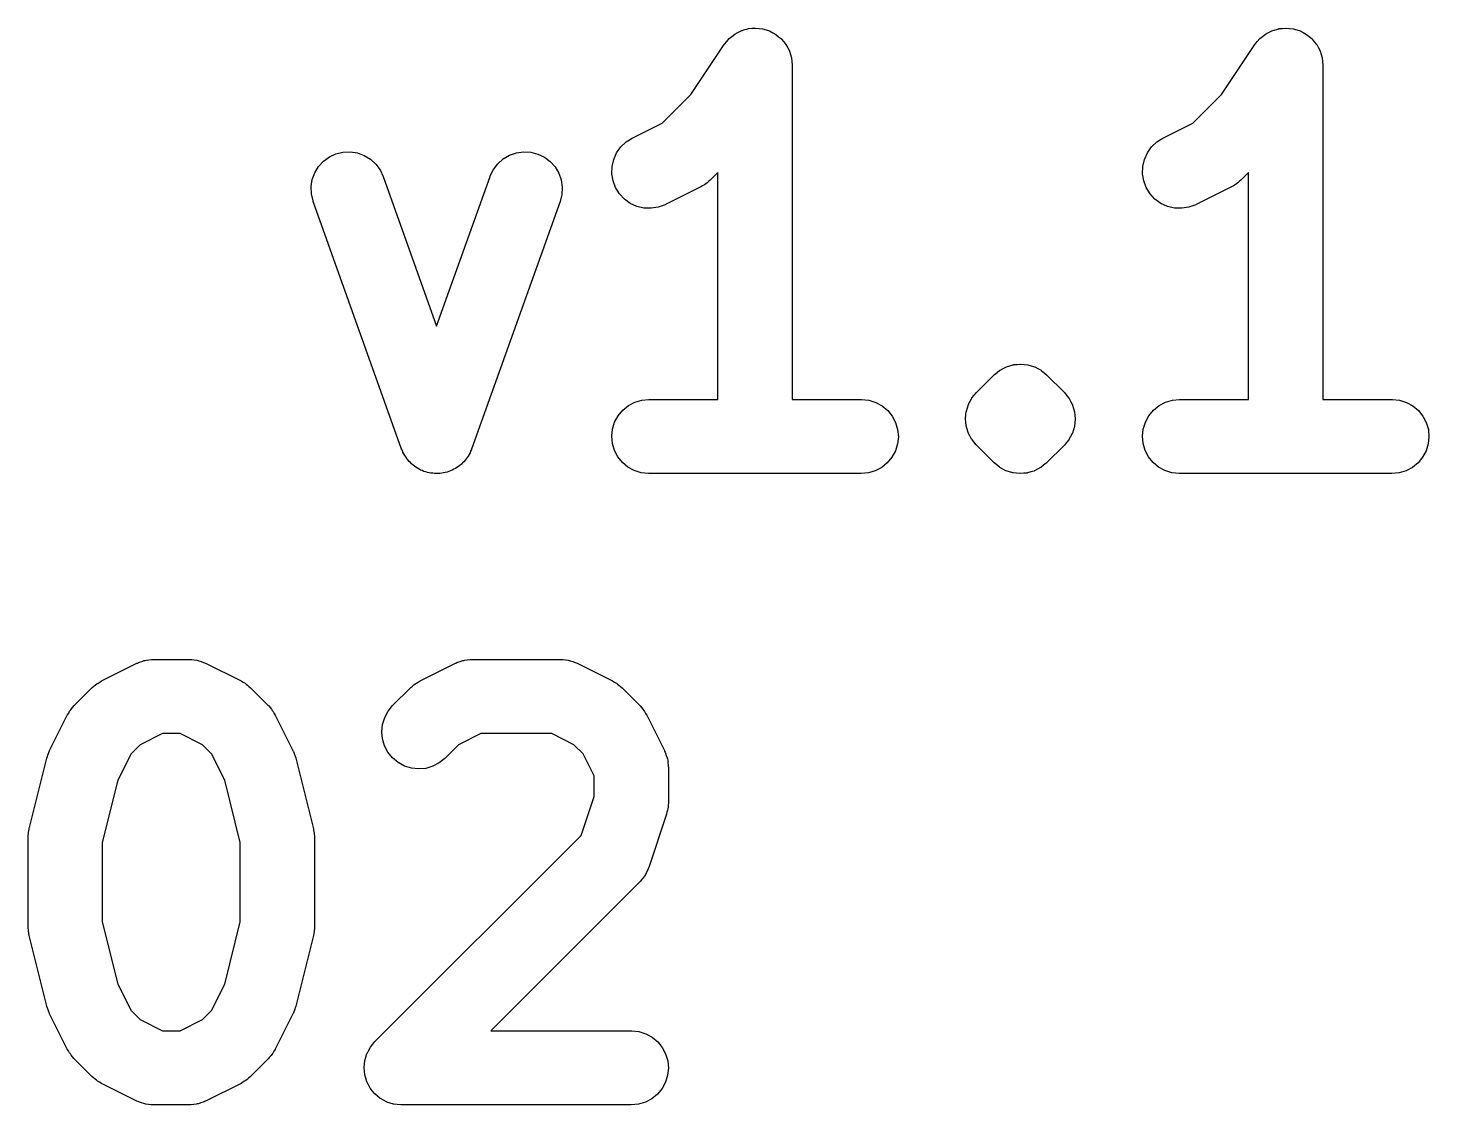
# Model space of a CAD drawing. Extents: x 0.18 to 6.66, y 0.19 to 4.01.
# Drawn here: x 6.3967 to 6.6194, y 0.1922 to 0.3634 of the extents above; entities that cross this region are included whole.
import ezdxf

# ---------------------------------------------------------------- set-up
doc = ezdxf.new("R2010")
doc.units = 0
doc.header["$MEASUREMENT"] = 0
doc.layers.add('BLACK', color=7, linetype='CONTINUOUS')

msp = doc.modelspace()

# ---------------------------------------------------------------- linework, layer by layer
at = {"layer": 'BLACK', "linetype": 'CONTINUOUS'}
for p, q in [((6.51009, 0.363016), (6.51065, 0.363179)), ((6.51065, 0.363179), (6.51118, 0.363337)), ((6.51118, 0.363337), (6.51119, 0.363338)), ((6.51119, 0.363339), (6.51178, 0.363392)), ((6.51119, 0.363338), (6.51119, 0.363339)), ((6.51178, 0.363392), (6.51233, 0.363442)), ((6.51233, 0.363441), (6.51234, 0.363442)), ((6.51233, 0.363442), (6.51233, 0.363441)), ((6.51234, 0.363442), (6.51293, 0.363379)), ((6.51293, 0.363379), (6.51348, 0.363321)), ((6.51348, 0.363321), (6.51348, 0.36332)), ((6.51348, 0.36332), (6.51349, 0.36332)), ((6.51349, 0.36332), (6.51405, 0.363145)), ((6.51405, 0.363145), (6.51458, 0.362981)), ((6.59445, 0.363016), (6.595, 0.363176)), ((6.595, 0.363176), (6.59555, 0.363337)), ((6.59555, 0.363338), (6.59556, 0.363339)), ((6.59555, 0.363337), (6.59555, 0.363338)), ((6.59556, 0.363339), (6.59612, 0.36339)), ((6.59612, 0.36339), (6.59669, 0.363442)), ((6.59669, 0.363442), (6.5967, 0.363441)), ((6.5967, 0.363441), (6.5967, 0.363442)), ((6.5967, 0.363442), (6.59728, 0.36338)), ((6.59728, 0.36338), (6.59784, 0.363321)), ((6.59784, 0.363321), (6.59785, 0.36332)), ((6.59785, 0.36332), (6.59785, 0.36332)), ((6.59785, 0.36332), (6.59841, 0.363145)), ((6.59841, 0.363145), (6.59894, 0.362981)), ((6.50208, 0.352862), (6.50738, 0.360812)), ((6.50738, 0.360812), (6.50742, 0.360872)), ((6.50742, 0.360881), (6.50778, 0.361308)), ((6.50742, 0.360874), (6.50742, 0.360881)), ((6.50742, 0.360873), (6.50742, 0.360874)), ((6.50742, 0.360872), (6.50742, 0.360873)), ((6.50778, 0.361308), (6.50816, 0.361756)), ((6.50816, 0.361762), (6.5086, 0.362115)), ((6.50816, 0.361759), (6.50816, 0.361762)), ((6.50816, 0.361756), (6.50816, 0.361759)), ((6.5086, 0.362115), (6.50906, 0.362478)), ((6.50906, 0.362483), (6.50956, 0.362742)), ((6.50906, 0.36248), (6.50906, 0.362483)), ((6.50906, 0.362478), (6.50906, 0.36248)), ((6.50956, 0.362742), (6.51008, 0.363012)), ((6.51008, 0.363013), (6.51009, 0.363016)), ((6.51008, 0.363012), (6.51008, 0.363013)), ((6.51458, 0.362981), (6.51458, 0.362978)), ((6.51458, 0.362978), (6.51459, 0.362977)), ((6.51459, 0.362977), (6.5151, 0.362701)), ((6.5151, 0.362701), (6.51559, 0.362432)), ((6.51559, 0.362432), (6.5156, 0.362429)), ((6.5156, 0.362429), (6.5156, 0.362427)), ((6.5156, 0.362427), (6.51604, 0.362061)), ((6.51604, 0.362061), (6.51648, 0.361698)), ((6.51648, 0.361698), (6.51648, 0.361694)), ((6.51648, 0.361694), (6.51649, 0.361691)), ((6.51649, 0.361691), (6.51685, 0.361244)), ((6.51685, 0.361244), (6.51721, 0.360805)), ((6.58644, 0.352863), (6.59174, 0.360812)), ((6.59174, 0.360812), (6.59178, 0.360872)), ((6.59178, 0.360874), (6.59179, 0.360881)), ((6.59178, 0.360873), (6.59178, 0.360874)), ((6.59178, 0.360872), (6.59178, 0.360873)), ((6.59179, 0.360881), (6.59214, 0.361301)), ((6.59214, 0.361301), (6.59252, 0.361756)), ((6.59252, 0.361756), (6.59253, 0.361759)), ((6.59253, 0.361762), (6.59296, 0.36211)), ((6.59253, 0.361759), (6.59253, 0.361762)), ((6.59296, 0.36211), (6.59342, 0.362478)), ((6.59342, 0.36248), (6.59343, 0.362483)), ((6.59342, 0.362478), (6.59342, 0.36248)), ((6.59343, 0.362483), (6.59392, 0.362742)), ((6.59392, 0.362742), (6.59444, 0.363012)), ((6.59444, 0.363012), (6.59445, 0.363013)), ((6.59445, 0.363013), (6.59445, 0.363016)), ((6.59894, 0.362981), (6.59895, 0.362978)), ((6.59895, 0.362978), (6.59895, 0.362977)), ((6.59895, 0.362977), (6.59945, 0.362706)), ((6.59945, 0.362706), (6.59996, 0.362432)), ((6.59996, 0.362432), (6.59996, 0.362429)), ((6.59996, 0.362429), (6.59996, 0.362427)), ((6.59996, 0.362427), (6.60039, 0.362074)), ((6.60039, 0.362074), (6.60084, 0.361698)), ((6.60084, 0.361698), (6.60085, 0.361694)), ((6.60085, 0.361694), (6.60085, 0.361691)), ((6.60085, 0.361691), (6.6012, 0.361257)), ((6.6012, 0.361257), (6.60157, 0.360805)), ((6.51721, 0.360805), (6.51721, 0.360801)), ((6.51721, 0.360801), (6.51721, 0.360797)), ((6.51721, 0.360797), (6.51748, 0.360289)), ((6.51748, 0.360289), (6.51775, 0.359787)), ((6.51775, 0.359787), (6.51775, 0.359783)), ((6.51775, 0.359783), (6.51775, 0.359778)), ((6.51775, 0.359778), (6.51792, 0.359221)), ((6.51792, 0.359221), (6.51808, 0.358684)), ((6.51808, 0.358684), (6.51808, 0.358679)), ((6.51808, 0.358679), (6.51808, 0.358675)), ((6.51808, 0.358675), (6.51814, 0.358097)), ((6.60157, 0.360805), (6.60157, 0.3608)), ((6.60157, 0.3608), (6.60158, 0.360797)), ((6.60158, 0.360797), (6.60184, 0.3603)), ((6.60184, 0.3603), (6.60211, 0.359787)), ((6.60211, 0.359787), (6.60211, 0.359783)), ((6.60211, 0.359783), (6.60212, 0.359778)), ((6.60212, 0.359778), (6.60228, 0.359228)), ((6.60228, 0.359228), (6.60245, 0.358684)), ((6.60245, 0.358684), (6.60245, 0.358679)), ((6.60245, 0.358679), (6.60245, 0.358674)), ((6.60245, 0.358674), (6.6025, 0.3581)), ((6.51814, 0.358097), (6.51819, 0.357537)), ((6.51819, 0.357537), (6.51819, 0.304387)), ((6.6025, 0.3581), (6.60256, 0.357537)), ((6.60256, 0.357537), (6.60256, 0.304387)), ((6.49754, 0.348329), (6.50208, 0.352862)), ((6.58191, 0.348329), (6.58644, 0.352863)), ((6.49278, 0.345946), (6.49754, 0.348329)), ((6.57714, 0.345946), (6.58191, 0.348329)), ((6.49096, 0.344541), (6.4918, 0.345332)), ((6.4918, 0.345332), (6.49278, 0.345946)), ((6.57533, 0.344541), (6.57616, 0.345332)), ((6.57616, 0.345332), (6.57714, 0.345946)), ((6.44462, 0.342942), (6.44566, 0.343427)), ((6.44566, 0.343427), (6.44678, 0.343699)), ((6.44678, 0.343699), (6.44793, 0.343748)), ((6.44793, 0.343748), (6.44907, 0.343573)), ((6.44907, 0.343573), (6.45016, 0.34318)), ((6.45016, 0.34318), (6.45114, 0.342584)), ((6.47226, 0.342632), (6.47326, 0.343215)), ((6.47326, 0.343215), (6.47435, 0.343593)), ((6.47435, 0.343593), (6.47549, 0.343752)), ((6.47549, 0.343752), (6.47664, 0.343687)), ((6.47664, 0.343687), (6.47776, 0.343399)), ((6.47776, 0.343399), (6.4788, 0.3429)), ((6.48982, 0.342551), (6.49029, 0.343602)), ((6.49029, 0.343602), (6.49096, 0.344541)), ((6.57418, 0.342551), (6.57466, 0.343602)), ((6.57466, 0.343602), (6.57533, 0.344541)), ((6.4423, 0.340435), (6.4429, 0.341418)), ((6.4429, 0.341418), (6.44368, 0.342264)), ((6.44368, 0.342264), (6.44462, 0.342942)), ((6.45114, 0.342584), (6.45199, 0.341807)), ((6.45199, 0.341807), (6.45268, 0.34088)), ((6.45268, 0.34088), (6.45317, 0.339838)), ((6.4702, 0.339915), (6.4707, 0.340951)), ((6.4707, 0.340951), (6.4714, 0.341868)), ((6.4714, 0.341868), (6.47226, 0.342632)), ((6.4788, 0.3429), (6.47972, 0.342209)), ((6.47972, 0.342209), (6.48049, 0.341352)), ((6.48049, 0.341352), (6.48108, 0.340361)), ((6.48952, 0.340276), (6.48956, 0.341428)), ((6.48956, 0.341428), (6.48982, 0.342551)), ((6.57389, 0.340276), (6.57392, 0.341428)), ((6.57392, 0.341428), (6.57418, 0.342551)), ((6.44172, 0.338217), (6.4419, 0.339355)), ((6.4419, 0.339355), (6.4423, 0.340435)), ((6.45317, 0.339838), (6.46167, 0.31604)), ((6.46167, 0.31604), (6.47017, 0.339838)), ((6.47017, 0.339838), (6.4702, 0.339915)), ((6.48108, 0.340361), (6.48146, 0.339275)), ((6.48146, 0.339275), (6.48163, 0.338134)), ((6.48971, 0.339139), (6.48952, 0.340276)), ((6.49012, 0.33806), (6.48971, 0.339139)), ((6.50445, 0.338677), (6.50426, 0.338523)), ((6.50466, 0.338807), (6.50445, 0.338677)), ((6.5049, 0.339035), (6.50466, 0.338807)), ((6.50516, 0.339242), (6.5049, 0.339035)), ((6.50522, 0.3393), (6.50516, 0.339242)), ((6.50638, 0.340467), (6.50522, 0.3393)), ((6.50638, 0.304387), (6.50638, 0.340467)), ((6.57408, 0.339139), (6.57389, 0.340276)), ((6.57448, 0.33806), (6.57408, 0.339139)), ((6.58881, 0.338677), (6.58862, 0.338523)), ((6.58902, 0.338807), (6.58881, 0.338677)), ((6.58926, 0.339035), (6.58902, 0.338807)), ((6.58952, 0.339242), (6.58926, 0.339035)), ((6.58958, 0.3393), (6.58952, 0.339242)), ((6.59075, 0.340467), (6.58958, 0.3393)), ((6.59075, 0.304387), (6.59075, 0.340467)), ((6.44176, 0.337065), (6.44172, 0.338217)), ((6.44202, 0.335943), (6.44176, 0.337065)), ((6.48157, 0.336983), (6.48129, 0.335865)), ((6.48163, 0.338134), (6.48157, 0.336983)), ((6.49072, 0.33708), (6.49012, 0.33806)), ((6.49151, 0.336236), (6.49072, 0.33708)), ((6.50368, 0.338194), (6.49806, 0.335382)), ((6.50396, 0.33837), (6.50368, 0.338194)), ((6.50426, 0.338523), (6.50396, 0.33837)), ((6.57509, 0.33708), (6.57448, 0.33806)), ((6.57587, 0.336236), (6.57509, 0.33708)), ((6.58805, 0.338194), (6.58242, 0.335382)), ((6.58833, 0.33837), (6.58805, 0.338194)), ((6.58862, 0.338523), (6.58833, 0.33837)), ((6.44205, 0.335865), (6.44202, 0.335943)), ((6.45611, 0.296495), (6.44205, 0.335865)), ((6.48129, 0.335865), (6.46723, 0.296495)), ((6.49244, 0.335562), (6.49151, 0.336236)), ((6.49349, 0.335081), (6.49244, 0.335562)), ((6.49461, 0.334813), (6.49349, 0.335081)), ((6.49576, 0.334768), (6.49461, 0.334813)), ((6.4969, 0.334948), (6.49576, 0.334768)), ((6.49798, 0.335345), (6.4969, 0.334948)), ((6.49806, 0.335382), (6.49798, 0.335345)), ((6.57681, 0.335562), (6.57587, 0.336236)), ((6.57785, 0.335081), (6.57681, 0.335562)), ((6.57898, 0.334813), (6.57785, 0.335081)), ((6.58013, 0.334768), (6.57898, 0.334813)), ((6.58127, 0.334948), (6.58013, 0.334768)), ((6.58235, 0.335345), (6.58127, 0.334948)), ((6.58242, 0.335382), (6.58235, 0.335345)), ((6.55225, 0.309576), (6.55226, 0.309581)), ((6.55226, 0.309581), (6.55227, 0.309584)), ((6.55227, 0.309584), (6.55228, 0.309589)), ((6.55228, 0.309589), (6.55281, 0.309743)), ((6.55281, 0.309743), (6.55334, 0.309903)), ((6.55334, 0.309903), (6.55335, 0.309904)), ((6.55335, 0.309904), (6.55336, 0.309907)), ((6.55336, 0.309907), (6.55338, 0.309908)), ((6.55338, 0.30991), (6.55394, 0.309959)), ((6.55338, 0.309908), (6.55338, 0.30991)), ((6.55394, 0.309959), (6.55449, 0.310011)), ((6.55449, 0.310011), (6.5545, 0.31001)), ((6.5545, 0.31001), (6.55451, 0.310011)), ((6.55451, 0.310011), (6.55452, 0.31001)), ((6.55452, 0.31001), (6.55453, 0.310011)), ((6.55453, 0.310011), (6.55509, 0.309951)), ((6.55509, 0.309951), (6.55564, 0.309895)), ((6.55564, 0.309895), (6.55565, 0.309892)), ((6.55565, 0.309892), (6.55566, 0.309891)), ((6.55566, 0.309891), (6.55567, 0.309888)), ((6.55567, 0.309888), (6.55568, 0.309886)), ((6.55568, 0.309886), (6.55621, 0.309719)), ((6.55621, 0.309719), (6.55674, 0.309558)), ((6.54748, 0.305469), (6.5503, 0.308282)), ((6.5503, 0.308282), (6.55032, 0.308309)), ((6.55032, 0.308311), (6.55033, 0.308312)), ((6.55032, 0.308309), (6.55032, 0.308311)), ((6.55033, 0.308312), (6.55034, 0.308324)), ((6.55034, 0.308326), (6.55035, 0.308339)), ((6.55034, 0.308325), (6.55034, 0.308326)), ((6.55034, 0.308324), (6.55034, 0.308325)), ((6.55035, 0.308339), (6.55079, 0.308685)), ((6.55079, 0.308685), (6.55122, 0.309036)), ((6.55122, 0.309036), (6.55123, 0.309041)), ((6.55123, 0.309041), (6.55124, 0.309047)), ((6.55124, 0.309047), (6.55125, 0.309052)), ((6.55125, 0.309059), (6.55175, 0.309314)), ((6.55125, 0.309052), (6.55125, 0.309059)), ((6.55175, 0.309314), (6.55224, 0.309573)), ((6.55224, 0.309573), (6.55225, 0.309576)), ((6.55674, 0.309558), (6.55675, 0.309553)), ((6.55675, 0.309553), (6.55676, 0.30955)), ((6.55676, 0.30955), (6.55677, 0.309545)), ((6.55677, 0.309545), (6.55678, 0.309542)), ((6.55678, 0.309542), (6.55727, 0.309275)), ((6.55727, 0.309275), (6.55776, 0.309013)), ((6.55776, 0.309013), (6.55776, 0.309007)), ((6.55776, 0.309007), (6.55777, 0.309002)), ((6.55777, 0.309002), (6.55778, 0.308995)), ((6.55778, 0.308995), (6.55779, 0.30899)), ((6.55779, 0.30899), (6.55822, 0.308636)), ((6.55822, 0.308636), (6.55865, 0.308282)), ((6.55865, 0.308282), (6.56146, 0.305469)), ((6.54713, 0.305041), (6.54748, 0.305469)), ((6.56146, 0.305469), (6.56149, 0.305441)), ((6.56149, 0.305441), (6.56149, 0.30544)), ((6.56149, 0.30544), (6.56149, 0.305439)), ((6.56149, 0.305439), (6.56152, 0.305411)), ((6.56152, 0.305411), (6.56186, 0.304977)), ((6.49125, 0.302672), (6.49215, 0.3034)), ((6.49215, 0.3034), (6.49317, 0.303941)), ((6.49317, 0.303941), (6.49427, 0.304274)), ((6.49427, 0.304274), (6.49542, 0.304387)), ((6.49542, 0.304387), (6.50638, 0.304387)), ((6.51819, 0.304387), (6.52916, 0.304387)), ((6.52916, 0.304387), (6.52924, 0.304386)), ((6.52924, 0.304386), (6.53039, 0.304258)), ((6.53039, 0.304258), (6.53149, 0.303909)), ((6.53149, 0.303909), (6.5325, 0.303354)), ((6.5325, 0.303354), (6.53338, 0.302613)), ((6.54588, 0.302501), (6.54604, 0.30303)), ((6.54604, 0.30303), (6.54621, 0.303563)), ((6.54621, 0.303563), (6.54622, 0.303581)), ((6.54622, 0.303601), (6.54649, 0.304089)), ((6.54622, 0.303581), (6.54622, 0.303601)), ((6.54649, 0.304089), (6.54675, 0.304579)), ((6.54675, 0.304579), (6.54676, 0.304595)), ((6.54676, 0.304595), (6.54677, 0.304613)), ((6.54677, 0.304613), (6.54713, 0.305041)), ((6.56186, 0.304977), (6.56221, 0.304544)), ((6.56221, 0.304544), (6.56222, 0.304526)), ((6.56222, 0.304526), (6.56224, 0.30451)), ((6.56224, 0.30451), (6.56249, 0.304016)), ((6.56249, 0.304016), (6.56275, 0.303525)), ((6.56275, 0.303525), (6.56276, 0.303505)), ((6.56276, 0.303505), (6.56277, 0.303487)), ((6.56277, 0.303487), (6.56292, 0.302953)), ((6.56292, 0.302953), (6.56308, 0.30242)), ((6.57562, 0.302672), (6.57651, 0.3034)), ((6.57651, 0.3034), (6.57753, 0.303941)), ((6.57753, 0.303941), (6.57863, 0.304274)), ((6.57863, 0.304274), (6.57978, 0.304387)), ((6.57978, 0.304387), (6.59075, 0.304387)), ((6.60256, 0.304387), (6.61353, 0.304387)), ((6.61353, 0.304387), (6.61361, 0.304386)), ((6.61361, 0.304386), (6.61475, 0.304258)), ((6.61475, 0.304258), (6.61585, 0.303909)), ((6.61585, 0.303909), (6.61686, 0.303354)), ((6.61686, 0.303354), (6.61775, 0.302613)), ((6.48963, 0.299669), (6.48997, 0.30077)), ((6.48997, 0.30077), (6.49052, 0.301784)), ((6.49052, 0.301784), (6.49125, 0.302672)), ((6.53338, 0.302613), (6.5341, 0.301715)), ((6.5341, 0.301715), (6.53464, 0.300694)), ((6.53464, 0.300694), (6.53496, 0.299588)), ((6.54575, 0.301355), (6.54581, 0.301907)), ((6.54576, 0.301335), (6.54575, 0.301355)), ((6.54575, 0.301314), (6.54576, 0.301335)), ((6.54581, 0.300759), (6.54575, 0.301314)), ((6.54581, 0.301907), (6.54587, 0.302461)), ((6.54585, 0.300207), (6.54581, 0.300759)), ((6.54587, 0.302461), (6.54588, 0.302481)), ((6.54588, 0.302481), (6.54588, 0.302501)), ((6.56313, 0.30068), (6.56307, 0.300126)), ((6.56308, 0.30242), (6.56308, 0.3024)), ((6.56308, 0.3024), (6.56309, 0.30238)), ((6.56309, 0.30238), (6.56314, 0.301825)), ((6.56319, 0.301232), (6.56313, 0.30068)), ((6.56314, 0.301825), (6.56319, 0.301273)), ((6.56319, 0.301273), (6.56319, 0.301252)), ((6.56319, 0.301252), (6.56319, 0.301232)), ((6.574, 0.299669), (6.57434, 0.30077)), ((6.57434, 0.30077), (6.57488, 0.301784)), ((6.57488, 0.301784), (6.57562, 0.302672)), ((6.61775, 0.302613), (6.61847, 0.301715)), ((6.61847, 0.301715), (6.619, 0.300694)), ((6.619, 0.300694), (6.61933, 0.299588)), ((6.48951, 0.298523), (6.48963, 0.299669)), ((6.48962, 0.297375), (6.48951, 0.298523)), ((6.53496, 0.299588), (6.53507, 0.29844)), ((6.54586, 0.300188), (6.54585, 0.300207)), ((6.54586, 0.300167), (6.54586, 0.300188)), ((6.54602, 0.299631), (6.54586, 0.300167)), ((6.54618, 0.299101), (6.54602, 0.299631)), ((6.54619, 0.299082), (6.54618, 0.299101)), ((6.54619, 0.299062), (6.54619, 0.299082)), ((6.54645, 0.298572), (6.54619, 0.299062)), ((6.54671, 0.298077), (6.54645, 0.298572)), ((6.56245, 0.298498), (6.56219, 0.298008)), ((6.56272, 0.298986), (6.56245, 0.298498)), ((6.56273, 0.299006), (6.56272, 0.298986)), ((6.56274, 0.299024), (6.56273, 0.299006)), ((6.5629, 0.299557), (6.56274, 0.299024)), ((6.56306, 0.300086), (6.5629, 0.299557)), ((6.56307, 0.300106), (6.56306, 0.300086)), ((6.56307, 0.300126), (6.56307, 0.300106)), ((6.57388, 0.298523), (6.574, 0.299669)), ((6.57398, 0.297375), (6.57388, 0.298523)), ((6.61933, 0.299588), (6.61943, 0.29844)), ((6.45623, 0.296239), (6.45611, 0.296495)), ((6.45632, 0.295972), (6.45623, 0.296239)), ((6.4672, 0.296418), (6.46708, 0.296163)), ((6.46723, 0.296495), (6.4672, 0.296418)), ((6.48994, 0.296269), (6.48962, 0.297375)), ((6.49047, 0.295248), (6.48994, 0.296269)), ((6.53495, 0.297294), (6.53461, 0.296193)), ((6.53507, 0.29844), (6.53495, 0.297294)), ((6.54672, 0.298061), (6.54671, 0.298077)), ((6.54673, 0.298043), (6.54672, 0.298061)), ((6.54708, 0.297612), (6.54673, 0.298043)), ((6.54743, 0.297176), (6.54708, 0.297612)), ((6.54745, 0.297148), (6.54743, 0.297176)), ((6.54745, 0.297147), (6.54745, 0.297148)), ((6.54746, 0.297146), (6.54745, 0.297147)), ((6.54748, 0.297118), (6.54746, 0.297146)), ((6.5503, 0.294306), (6.54748, 0.297118)), ((6.56146, 0.297118), (6.55865, 0.294306)), ((6.56181, 0.297548), (6.56146, 0.297118)), ((6.56217, 0.297974), (6.56181, 0.297548)), ((6.56218, 0.297992), (6.56217, 0.297974)), ((6.56219, 0.298008), (6.56218, 0.297992)), ((6.57431, 0.296269), (6.57398, 0.297375)), ((6.57484, 0.295248), (6.57431, 0.296269)), ((6.61931, 0.297294), (6.61897, 0.296193)), ((6.61943, 0.29844), (6.61931, 0.297294)), ((6.45648, 0.295719), (6.45632, 0.295972)), ((6.4566, 0.295453), (6.45648, 0.295719)), ((6.45677, 0.295225), (6.4566, 0.295453)), ((6.45691, 0.294981), (6.45677, 0.295225)), ((6.45711, 0.294762), (6.45691, 0.294981)), ((6.45729, 0.294526), (6.45711, 0.294762)), ((6.45749, 0.294335), (6.45729, 0.294526)), ((6.45768, 0.294124), (6.45749, 0.294335)), ((6.45792, 0.293948), (6.45768, 0.294124)), ((6.4656, 0.294069), (6.46536, 0.293896)), ((6.46579, 0.294277), (6.4656, 0.294069)), ((6.466, 0.294465), (6.46579, 0.294277)), ((6.46618, 0.294699), (6.466, 0.294465)), ((6.46638, 0.294915), (6.46618, 0.294699)), ((6.46653, 0.295157), (6.46638, 0.294915)), ((6.4667, 0.295382), (6.46653, 0.295157)), ((6.46683, 0.295647), (6.4667, 0.295382)), ((6.46698, 0.295898), (6.46683, 0.295647)), ((6.46708, 0.296163), (6.46698, 0.295898)), ((6.4912, 0.29435), (6.49047, 0.295248)), ((6.49208, 0.293609), (6.4912, 0.29435)), ((6.53332, 0.294291), (6.53243, 0.293563)), ((6.53406, 0.295179), (6.53332, 0.294291)), ((6.53461, 0.296193), (6.53406, 0.295179)), ((6.55072, 0.293955), (6.5503, 0.294306)), ((6.55859, 0.294248), (6.55815, 0.293901)), ((6.5586, 0.294261), (6.55859, 0.294248)), ((6.55862, 0.294276), (6.5586, 0.294263)), ((6.5586, 0.294263), (6.5586, 0.294262)), ((6.5586, 0.294262), (6.5586, 0.294261)), ((6.55865, 0.294306), (6.55862, 0.294278)), ((6.55862, 0.294278), (6.55862, 0.294277)), ((6.55862, 0.294277), (6.55862, 0.294276)), ((6.57556, 0.29435), (6.57484, 0.295248)), ((6.57644, 0.293609), (6.57556, 0.29435)), ((6.61769, 0.294291), (6.61679, 0.293563)), ((6.61842, 0.295179), (6.61769, 0.294291)), ((6.61897, 0.296193), (6.61842, 0.295179)), ((6.45814, 0.293749), (6.45792, 0.293948)), ((6.45838, 0.293603), (6.45814, 0.293749)), ((6.45861, 0.293433), (6.45838, 0.293603)), ((6.45887, 0.293306), (6.45861, 0.293433)), ((6.45912, 0.293153), (6.45887, 0.293306)), ((6.45939, 0.293056), (6.45912, 0.293153)), ((6.45965, 0.292934), (6.45939, 0.293056)), ((6.45993, 0.292861), (6.45965, 0.292934)), ((6.46021, 0.29276), (6.45993, 0.292861)), ((6.46049, 0.292717), (6.46021, 0.29276)), ((6.46076, 0.292646), (6.46049, 0.292717)), ((6.46106, 0.29263), (6.46076, 0.292646)), ((6.46135, 0.292585), (6.46106, 0.29263)), ((6.46163, 0.292597), (6.46135, 0.292585)), ((6.46191, 0.292581), (6.46163, 0.292597)), ((6.4622, 0.292622), (6.46191, 0.292581)), ((6.4625, 0.292634), (6.4622, 0.292622)), ((6.46277, 0.292701), (6.4625, 0.292634)), ((6.46305, 0.29274), (6.46277, 0.292701)), ((6.46333, 0.292837), (6.46305, 0.29274)), ((6.46362, 0.292906), (6.46333, 0.292837)), ((6.46387, 0.293025), (6.46362, 0.292906)), ((6.46414, 0.293118), (6.46387, 0.293025)), ((6.4644, 0.293267), (6.46414, 0.293118)), ((6.46466, 0.293391), (6.4644, 0.293267)), ((6.46489, 0.293557), (6.46466, 0.293391)), ((6.46514, 0.293701), (6.46489, 0.293557)), ((6.46536, 0.293896), (6.46514, 0.293701)), ((6.49309, 0.293054), (6.49208, 0.293609)), ((6.49419, 0.292705), (6.49309, 0.293054)), ((6.49533, 0.292577), (6.49419, 0.292705)), ((6.49542, 0.292576), (6.49533, 0.292577)), ((6.52916, 0.292576), (6.49542, 0.292576)), ((6.53031, 0.292688), (6.52916, 0.292576)), ((6.53141, 0.293022), (6.53031, 0.292688)), ((6.53243, 0.293563), (6.53141, 0.293022)), ((6.55115, 0.293597), (6.55072, 0.293955)), ((6.55116, 0.293592), (6.55115, 0.293597)), ((6.55117, 0.293586), (6.55116, 0.293592)), ((6.55118, 0.293581), (6.55117, 0.293586)), ((6.55119, 0.293574), (6.55118, 0.293581)), ((6.55167, 0.293313), (6.55119, 0.293574)), ((6.55216, 0.293045), (6.55167, 0.293313)), ((6.55217, 0.293042), (6.55216, 0.293045)), ((6.55218, 0.293037), (6.55217, 0.293042)), ((6.55219, 0.293034), (6.55218, 0.293037)), ((6.5522, 0.293029), (6.55219, 0.293034)), ((6.55273, 0.292867), (6.5522, 0.293029)), ((6.55326, 0.292701), (6.55273, 0.292867)), ((6.55327, 0.2927), (6.55326, 0.292701)), ((6.55328, 0.292697), (6.55327, 0.2927)), ((6.55329, 0.292696), (6.55328, 0.292697)), ((6.5533, 0.292692), (6.55329, 0.292696)), ((6.55386, 0.292636), (6.5533, 0.292692)), ((6.55441, 0.292576), (6.55386, 0.292636)), ((6.55442, 0.292577), (6.55441, 0.292576)), ((6.55443, 0.292576), (6.55442, 0.292577)), ((6.55444, 0.292577), (6.55443, 0.292576)), ((6.55445, 0.292576), (6.55444, 0.292577)), ((6.555, 0.292628), (6.55445, 0.292576)), ((6.55556, 0.292677), (6.555, 0.292628)), ((6.55557, 0.29268), (6.55556, 0.292677)), ((6.55558, 0.292681), (6.55557, 0.29268)), ((6.55559, 0.292683), (6.55558, 0.292681)), ((6.5556, 0.292684), (6.55559, 0.292683)), ((6.55613, 0.292844), (6.5556, 0.292684)), ((6.55666, 0.292998), (6.55613, 0.292844)), ((6.55667, 0.293003), (6.55666, 0.292998)), ((6.55668, 0.293006), (6.55667, 0.293003)), ((6.55669, 0.293011), (6.55668, 0.293006)), ((6.5567, 0.293014), (6.55669, 0.293011)), ((6.55719, 0.293272), (6.5567, 0.293014)), ((6.55769, 0.293529), (6.55719, 0.293272)), ((6.5577, 0.293535), (6.55769, 0.293529)), ((6.55771, 0.293546), (6.5577, 0.29354)), ((6.5577, 0.29354), (6.5577, 0.293535)), ((6.55772, 0.293551), (6.55771, 0.293546)), ((6.55815, 0.293901), (6.55772, 0.293551)), ((6.57745, 0.293054), (6.57644, 0.293609)), ((6.57855, 0.292705), (6.57745, 0.293054)), ((6.5797, 0.292577), (6.57855, 0.292705)), ((6.57978, 0.292576), (6.5797, 0.292577)), ((6.61353, 0.292576), (6.57978, 0.292576)), ((6.61467, 0.292688), (6.61353, 0.292576)), ((6.61578, 0.293022), (6.61467, 0.292688)), ((6.61679, 0.293563), (6.61578, 0.293022)), ((6.41481, 0.26272), (6.41519, 0.262859)), ((6.41519, 0.262859), (6.41536, 0.262886)), ((6.41536, 0.262886), (6.41553, 0.262936)), ((6.41553, 0.262936), (6.41593, 0.262975)), ((6.41593, 0.262975), (6.41633, 0.263038)), ((6.41633, 0.263038), (6.4165, 0.263031)), ((6.4165, 0.263031), (6.41668, 0.263048)), ((6.41668, 0.263048), (6.4223, 0.263048)), ((6.4223, 0.263048), (6.42238, 0.263048)), ((6.42238, 0.263048), (6.42256, 0.263028)), ((6.42256, 0.263028), (6.42273, 0.263033)), ((6.42273, 0.263033), (6.42313, 0.262964)), ((6.42313, 0.262964), (6.42353, 0.262919)), ((6.42353, 0.262919), (6.42369, 0.262867)), ((6.42369, 0.262867), (6.42387, 0.262837)), ((6.42387, 0.262837), (6.42424, 0.262693)), ((6.46543, 0.26272), (6.46581, 0.262859)), ((6.46581, 0.262859), (6.46598, 0.262886)), ((6.46598, 0.262886), (6.46615, 0.262936)), ((6.46615, 0.262936), (6.46655, 0.262975)), ((6.46655, 0.262975), (6.46695, 0.263038)), ((6.46695, 0.263038), (6.46712, 0.263031)), ((6.46712, 0.263031), (6.46729, 0.263048)), ((6.46729, 0.263048), (6.48136, 0.263048)), ((6.48136, 0.263048), (6.48144, 0.263048)), ((6.48144, 0.263048), (6.48161, 0.263028)), ((6.48161, 0.263028), (6.48178, 0.263033)), ((6.48178, 0.263033), (6.48218, 0.262964)), ((6.48218, 0.262964), (6.48258, 0.262919)), ((6.48258, 0.262919), (6.48275, 0.262867)), ((6.48275, 0.262867), (6.48292, 0.262837)), ((6.48292, 0.262837), (6.4833, 0.262693)), ((6.40841, 0.259613), (6.41403, 0.262425)), ((6.41403, 0.262425), (6.41411, 0.262461)), ((6.41411, 0.262461), (6.41427, 0.262521)), ((6.41427, 0.262521), (6.41443, 0.262603)), ((6.41443, 0.262603), (6.41481, 0.26272)), ((6.42424, 0.262693), (6.42463, 0.262571)), ((6.42463, 0.262571), (6.42478, 0.262487)), ((6.42478, 0.262487), (6.42494, 0.262425)), ((6.42494, 0.262425), (6.43057, 0.259613)), ((6.45903, 0.259613), (6.46465, 0.262425)), ((6.46465, 0.262425), (6.46473, 0.262461)), ((6.46473, 0.262461), (6.46489, 0.262521)), ((6.46489, 0.262521), (6.46504, 0.262603)), ((6.46504, 0.262603), (6.46543, 0.26272)), ((6.4833, 0.262693), (6.48368, 0.262571)), ((6.48368, 0.262571), (6.48383, 0.262487)), ((6.48383, 0.262487), (6.484, 0.262425)), ((6.484, 0.262425), (6.48962, 0.259613)), ((6.40406, 0.255694), (6.40688, 0.258507)), ((6.40688, 0.258507), (6.40693, 0.258564)), ((6.40693, 0.258564), (6.40719, 0.258771)), ((6.40719, 0.258771), (6.40744, 0.258999)), ((6.40744, 0.258999), (6.40764, 0.25913)), ((6.40764, 0.25913), (6.40784, 0.259284)), ((6.40784, 0.259284), (6.40813, 0.259436)), ((6.40813, 0.259436), (6.40841, 0.259613)), ((6.43057, 0.259613), (6.43064, 0.259575)), ((6.43064, 0.259575), (6.43092, 0.259395)), ((6.43092, 0.259395), (6.43121, 0.259238)), ((6.43121, 0.259238), (6.4314, 0.259082)), ((6.4314, 0.259082), (6.43161, 0.258948)), ((6.43161, 0.258948), (6.43184, 0.258717)), ((6.43184, 0.258717), (6.4321, 0.258507)), ((6.4321, 0.258507), (6.43491, 0.255694)), ((6.45468, 0.255694), (6.45749, 0.258507)), ((6.45749, 0.258507), (6.45755, 0.258564)), ((6.45755, 0.258564), (6.45781, 0.258771)), ((6.45781, 0.258771), (6.45805, 0.258999)), ((6.45805, 0.258999), (6.45826, 0.25913)), ((6.45826, 0.25913), (6.45845, 0.259283)), ((6.45845, 0.259283), (6.45875, 0.259436)), ((6.45875, 0.259436), (6.45903, 0.259613)), ((6.48962, 0.259613), (6.48969, 0.259575)), ((6.48969, 0.259575), (6.48997, 0.259395)), ((6.48997, 0.259395), (6.49026, 0.259238)), ((6.49026, 0.259238), (6.49045, 0.259082)), ((6.49045, 0.259082), (6.49066, 0.258948)), ((6.49066, 0.258948), (6.4909, 0.258717)), ((6.4909, 0.258717), (6.49116, 0.258507)), ((6.49116, 0.258507), (6.49397, 0.255694)), ((6.40015, 0.248535), (6.40296, 0.25416)), ((6.40296, 0.25416), (6.40299, 0.254233)), ((6.40299, 0.254233), (6.40318, 0.254511)), ((6.40318, 0.254511), (6.40333, 0.254804)), ((6.40333, 0.254804), (6.40349, 0.254994)), ((6.40349, 0.254994), (6.40362, 0.2552)), ((6.40362, 0.2552), (6.40385, 0.255438)), ((6.40385, 0.255438), (6.40406, 0.255694)), ((6.43491, 0.255694), (6.43497, 0.255636)), ((6.43497, 0.255636), (6.43518, 0.255376)), ((6.43518, 0.255376), (6.43541, 0.255135)), ((6.43541, 0.255135), (6.43554, 0.254927)), ((6.43554, 0.254927), (6.43569, 0.254735)), ((6.43569, 0.254735), (6.43584, 0.25444)), ((6.43584, 0.25444), (6.43602, 0.25416)), ((6.43602, 0.25416), (6.43883, 0.248535)), ((6.45341, 0.253788), (6.45395, 0.254804)), ((6.45395, 0.254804), (6.45468, 0.255694)), ((6.49397, 0.255694), (6.49403, 0.255636)), ((6.49403, 0.255636), (6.49423, 0.255376)), ((6.49423, 0.255376), (6.49446, 0.255135)), ((6.49446, 0.255135), (6.49459, 0.254927)), ((6.49459, 0.254927), (6.49474, 0.254735)), ((6.49474, 0.254735), (6.4949, 0.25444)), ((6.4949, 0.25444), (6.49507, 0.25416)), ((6.49507, 0.25416), (6.49789, 0.248535)), ((6.45295, 0.251539), (6.45307, 0.252686)), ((6.45307, 0.252686), (6.45341, 0.253788)), ((6.41455, 0.249477), (6.41309, 0.24802)), ((6.41807, 0.251237), (6.41455, 0.249477)), ((6.42091, 0.251237), (6.41807, 0.251237)), ((6.42443, 0.249477), (6.42091, 0.251237)), ((6.42588, 0.24802), (6.42443, 0.249477)), ((6.45306, 0.250392), (6.45295, 0.251539)), ((6.45339, 0.249287), (6.45306, 0.250392)), ((6.46517, 0.249477), (6.46303, 0.247343)), ((6.46869, 0.251237), (6.46517, 0.249477)), ((6.47996, 0.251237), (6.46869, 0.251237)), ((6.48348, 0.249477), (6.47996, 0.251237)), ((6.48494, 0.24802), (6.48348, 0.249477)), ((6.39689, 0.236078), (6.3997, 0.247327)), ((6.3997, 0.247327), (6.39972, 0.247406)), ((6.39972, 0.247406), (6.39973, 0.247432)), ((6.39973, 0.247459), (6.39993, 0.247972)), ((6.39973, 0.247432), (6.39973, 0.247459)), ((6.39993, 0.247972), (6.40012, 0.248486)), ((6.40012, 0.248486), (6.40014, 0.24851)), ((6.40014, 0.24851), (6.40015, 0.248535)), ((6.41309, 0.24802), (6.411, 0.243833)), ((6.42798, 0.243833), (6.42588, 0.24802)), ((6.43883, 0.248535), (6.43887, 0.248461)), ((6.43887, 0.248461), (6.43888, 0.248436)), ((6.43888, 0.248436), (6.43889, 0.248412)), ((6.43889, 0.248412), (6.43907, 0.247896)), ((6.43907, 0.247896), (6.43926, 0.247379)), ((6.43926, 0.247379), (6.43927, 0.247352)), ((6.43927, 0.247352), (6.43928, 0.247327)), ((6.43928, 0.247327), (6.44209, 0.236078)), ((6.45393, 0.248268), (6.45339, 0.249287)), ((6.45465, 0.247372), (6.45393, 0.248268)), ((6.45554, 0.246634), (6.45465, 0.247372)), ((6.46298, 0.247285), (6.46207, 0.246566)), ((6.46303, 0.247343), (6.46298, 0.247285)), ((6.4867, 0.2445), (6.48494, 0.24802)), ((6.49789, 0.248535), (6.49792, 0.248461)), ((6.49792, 0.248461), (6.49798, 0.248298)), ((6.49798, 0.248298), (6.49806, 0.248145)), ((6.49806, 0.248145), (6.49818, 0.247758)), ((6.49818, 0.247758), (6.49832, 0.247379)), ((6.49832, 0.247379), (6.49835, 0.247208)), ((6.45655, 0.246083), (6.45554, 0.246634)), ((6.45765, 0.245738), (6.45655, 0.246083)), ((6.4588, 0.245613), (6.45765, 0.245738)), ((6.45994, 0.245714), (6.4588, 0.245613)), ((6.46105, 0.246035), (6.45994, 0.245714)), ((6.46207, 0.246566), (6.46105, 0.246035)), ((6.49835, 0.247208), (6.4984, 0.247041)), ((6.4984, 0.247041), (6.49844, 0.24664)), ((6.49844, 0.24664), (6.4985, 0.246241)), ((6.4985, 0.246241), (6.49849, 0.246067)), ((6.49849, 0.246067), (6.49851, 0.245894)), ((6.49851, 0.245894), (6.49851, 0.24027)), ((6.411, 0.243833), (6.40852, 0.233919)), ((6.43046, 0.233919), (6.42798, 0.243833)), ((6.4867, 0.241228), (6.4867, 0.2445)), ((6.48463, 0.235024), (6.4867, 0.241228)), ((6.49821, 0.238403), (6.49539, 0.229966)), ((6.49828, 0.238726), (6.49821, 0.238403)), ((6.49838, 0.239042), (6.49828, 0.238726)), ((6.49841, 0.239287), (6.49838, 0.239042)), ((6.49846, 0.239526), (6.49841, 0.239287)), ((6.49847, 0.239858), (6.49846, 0.239526)), ((6.49851, 0.240188), (6.49847, 0.239858)), ((6.49851, 0.24027), (6.49851, 0.240188)), ((6.39671, 0.234728), (6.39672, 0.234833)), ((6.39671, 0.234646), (6.39671, 0.234728)), ((6.39671, 0.220585), (6.39671, 0.234646)), ((6.39672, 0.234938), (6.39679, 0.235404)), ((6.39672, 0.234833), (6.39672, 0.234938)), ((6.39679, 0.235404), (6.39684, 0.235874)), ((6.39684, 0.235874), (6.39687, 0.235974)), ((6.39687, 0.235974), (6.39689, 0.236078)), ((6.40852, 0.233919), (6.40852, 0.221312)), ((6.43046, 0.221312), (6.43046, 0.233919)), ((6.44209, 0.236078), (6.44211, 0.235998)), ((6.44211, 0.235998), (6.44212, 0.235893)), ((6.44212, 0.235893), (6.44215, 0.235793)), ((6.44215, 0.235793), (6.4422, 0.235323)), ((6.4422, 0.235323), (6.44226, 0.234856)), ((6.44226, 0.234856), (6.44226, 0.234751)), ((6.44226, 0.234751), (6.44227, 0.234646)), ((6.44227, 0.234646), (6.44227, 0.220585)), ((6.45187, 0.202264), (6.48463, 0.235024)), ((6.49524, 0.229564), (6.49505, 0.229208)), ((6.49529, 0.22973), (6.49524, 0.229564)), ((6.49537, 0.229888), (6.49529, 0.22973)), ((6.49539, 0.229966), (6.49537, 0.229888)), ((6.49397, 0.227658), (6.4703, 0.203993)), ((6.49408, 0.227792), (6.49397, 0.227658)), ((6.49421, 0.22791), (6.49408, 0.227792)), ((6.49444, 0.228237), (6.49421, 0.22791)), ((6.4947, 0.228548), (6.49444, 0.228237)), ((6.49478, 0.228701), (6.4947, 0.228548)), ((6.49488, 0.228842), (6.49478, 0.228701)), ((6.49505, 0.229208), (6.49488, 0.228842)), ((6.39672, 0.22048), (6.39671, 0.220585)), ((6.40852, 0.221312), (6.411, 0.211398)), ((6.42798, 0.211398), (6.43046, 0.221312)), ((6.44227, 0.220503), (6.44225, 0.220398)), ((6.44227, 0.220585), (6.44227, 0.220503)), ((6.39671, 0.220375), (6.39672, 0.22048)), ((6.39678, 0.219908), (6.39671, 0.220375)), ((6.39682, 0.219438), (6.39678, 0.219908)), ((6.39685, 0.219337), (6.39682, 0.219438)), ((6.39687, 0.219233), (6.39685, 0.219337)), ((6.39689, 0.219153), (6.39687, 0.219233)), ((6.3997, 0.207904), (6.39689, 0.219153)), ((6.44209, 0.219153), (6.43928, 0.207904)), ((6.44211, 0.219257), (6.44209, 0.219153)), ((6.44214, 0.219357), (6.44211, 0.219257)), ((6.44219, 0.219826), (6.44214, 0.219357)), ((6.44226, 0.220293), (6.44219, 0.219826)), ((6.44225, 0.220398), (6.44226, 0.220293)), ((6.411, 0.211398), (6.41309, 0.20721)), ((6.42588, 0.20721), (6.42798, 0.211398)), ((6.39971, 0.207878), (6.3997, 0.207904)), ((6.39971, 0.207851), (6.39971, 0.207878)), ((6.3999, 0.207334), (6.39971, 0.207851)), ((6.40009, 0.206819), (6.3999, 0.207334)), ((6.41309, 0.20721), (6.41455, 0.205753)), ((6.42443, 0.205753), (6.42588, 0.20721)), ((6.43905, 0.207259), (6.43886, 0.206744)), ((6.43924, 0.207772), (6.43905, 0.207259)), ((6.43925, 0.207799), (6.43924, 0.207772)), ((6.43926, 0.207824), (6.43925, 0.207799)), ((6.43928, 0.207904), (6.43926, 0.207824)), ((6.4001, 0.206795), (6.40009, 0.206819)), ((6.40011, 0.206769), (6.4001, 0.206795)), ((6.40015, 0.206695), (6.40011, 0.206769)), ((6.40296, 0.201071), (6.40015, 0.206695)), ((6.41455, 0.205753), (6.41807, 0.203993)), ((6.42091, 0.203993), (6.42443, 0.205753)), ((6.43883, 0.206695), (6.43602, 0.201071)), ((6.43884, 0.206721), (6.43883, 0.206695)), ((6.43886, 0.206744), (6.43884, 0.206721)), ((6.41807, 0.203993), (6.42091, 0.203993)), ((6.4703, 0.203993), (6.4926, 0.203993)), ((6.4926, 0.203993), (6.49269, 0.203993)), ((6.49269, 0.203993), (6.49383, 0.203864)), ((6.49383, 0.203864), (6.49493, 0.203516)), ((6.49493, 0.203516), (6.49594, 0.20296)), ((6.49594, 0.20296), (6.49682, 0.20222)), ((6.40313, 0.20079), (6.40296, 0.201071)), ((6.40329, 0.200496), (6.40313, 0.20079)), ((6.40344, 0.200304), (6.40329, 0.200496)), ((6.4358, 0.200719), (6.43564, 0.200427)), ((6.43598, 0.200998), (6.4358, 0.200719)), ((6.43602, 0.201071), (6.43598, 0.200998)), ((6.4506, 0.200376), (6.45087, 0.200875)), ((6.45087, 0.200875), (6.45114, 0.201373)), ((6.45114, 0.201373), (6.45115, 0.201381)), ((6.45115, 0.20139), (6.45152, 0.201831)), ((6.45115, 0.201381), (6.45115, 0.20139)), ((6.45152, 0.201831), (6.45187, 0.202264)), ((6.49682, 0.20222), (6.49755, 0.201321)), ((6.49755, 0.201321), (6.49808, 0.2003)), ((6.40357, 0.200095), (6.40344, 0.200304)), ((6.4038, 0.199854), (6.40357, 0.200095)), ((6.40401, 0.199595), (6.4038, 0.199854)), ((6.40406, 0.199536), (6.40401, 0.199595)), ((6.40688, 0.196724), (6.40406, 0.199536)), ((6.43491, 0.199536), (6.4321, 0.196724)), ((6.43512, 0.199793), (6.43491, 0.199536)), ((6.43535, 0.200031), (6.43512, 0.199793)), ((6.43549, 0.200237), (6.43535, 0.200031)), ((6.43564, 0.200427), (6.43549, 0.200237)), ((6.45014, 0.198129), (6.4502, 0.198687)), ((6.4502, 0.198687), (6.45026, 0.199255)), ((6.45026, 0.199275), (6.45043, 0.199809)), ((6.45026, 0.199265), (6.45026, 0.199275)), ((6.45026, 0.199255), (6.45026, 0.199265)), ((6.45043, 0.199809), (6.45059, 0.200357)), ((6.45059, 0.200357), (6.4506, 0.200366)), ((6.4506, 0.200366), (6.4506, 0.200376)), ((6.49808, 0.2003), (6.4984, 0.199194)), ((6.4984, 0.199194), (6.49851, 0.198047)), ((6.40713, 0.196514), (6.40688, 0.196724)), ((6.40737, 0.196282), (6.40713, 0.196514)), ((6.40758, 0.196149), (6.40737, 0.196282)), ((6.40777, 0.195993), (6.40758, 0.196149)), ((6.43133, 0.196101), (6.43114, 0.195947)), ((6.43154, 0.196231), (6.43133, 0.196101)), ((6.43178, 0.196459), (6.43154, 0.196231)), ((6.43204, 0.196666), (6.43178, 0.196459)), ((6.4321, 0.196724), (6.43204, 0.196666)), ((6.45014, 0.198119), (6.45014, 0.198129)), ((6.45014, 0.198108), (6.45014, 0.198119)), ((6.45019, 0.197543), (6.45014, 0.198108)), ((6.45025, 0.196981), (6.45019, 0.197543)), ((6.45025, 0.196971), (6.45025, 0.196981)), ((6.45025, 0.196961), (6.45025, 0.196971)), ((6.45041, 0.196423), (6.45025, 0.196961)), ((6.45057, 0.195876), (6.45041, 0.196423)), ((6.49839, 0.1969), (6.49805, 0.195799)), ((6.49851, 0.198047), (6.49839, 0.1969)), ((6.40806, 0.195836), (6.40777, 0.195993)), ((6.40834, 0.195655), (6.40806, 0.195836)), ((6.40841, 0.195618), (6.40834, 0.195655)), ((6.41403, 0.192806), (6.40841, 0.195618)), ((6.43057, 0.195618), (6.42494, 0.192806)), ((6.43085, 0.195794), (6.43057, 0.195618)), ((6.43114, 0.195947), (6.43085, 0.195794)), ((6.45058, 0.195866), (6.45057, 0.195876)), ((6.45058, 0.195856), (6.45058, 0.195866)), ((6.45084, 0.195362), (6.45058, 0.195856)), ((6.4511, 0.194854), (6.45084, 0.195362)), ((6.45111, 0.194846), (6.4511, 0.194854)), ((6.45112, 0.194837), (6.45111, 0.194846)), ((6.45147, 0.194399), (6.45112, 0.194837)), ((6.45183, 0.193956), (6.45147, 0.194399)), ((6.45183, 0.193949), (6.45183, 0.193956)), ((6.45184, 0.193941), (6.45183, 0.193949)), ((6.45228, 0.193579), (6.45184, 0.193941)), ((6.49677, 0.193897), (6.49587, 0.193169)), ((6.4975, 0.194785), (6.49677, 0.193897)), ((6.49805, 0.195799), (6.4975, 0.194785)), ((6.4142, 0.192743), (6.41403, 0.192806)), ((6.41435, 0.19266), (6.4142, 0.192743)), ((6.41473, 0.192538), (6.41435, 0.19266)), ((6.41511, 0.192393), (6.41473, 0.192538)), ((6.41528, 0.192364), (6.41511, 0.192393)), ((6.41545, 0.192311), (6.41528, 0.192364)), ((6.41585, 0.192266), (6.41545, 0.192311)), ((6.41625, 0.192198), (6.41585, 0.192266)), ((6.41642, 0.192202), (6.41625, 0.192198)), ((6.41659, 0.192183), (6.41642, 0.192202)), ((6.41668, 0.192182), (6.41659, 0.192183)), ((6.4223, 0.192182), (6.41668, 0.192182)), ((6.42247, 0.192199), (6.4223, 0.192182)), ((6.42265, 0.192192), (6.42247, 0.192199)), ((6.42305, 0.192255), (6.42265, 0.192192)), ((6.42345, 0.192295), (6.42305, 0.192255)), ((6.42361, 0.192345), (6.42345, 0.192295)), ((6.42379, 0.192372), (6.42361, 0.192345)), ((6.42416, 0.192511), (6.42379, 0.192372)), ((6.42455, 0.192628), (6.42416, 0.192511)), ((6.4247, 0.192709), (6.42455, 0.192628)), ((6.42487, 0.192769), (6.4247, 0.192709)), ((6.42494, 0.192806), (6.42487, 0.192769)), ((6.45271, 0.193215), (6.45228, 0.193579)), ((6.45272, 0.19321), (6.45271, 0.193215)), ((6.45273, 0.193203), (6.45272, 0.19321)), ((6.45323, 0.19293), (6.45273, 0.193203)), ((6.45372, 0.19266), (6.45323, 0.19293)), ((6.45373, 0.192657), (6.45372, 0.19266)), ((6.45374, 0.192652), (6.45373, 0.192657)), ((6.45428, 0.192481), (6.45374, 0.192652)), ((6.45482, 0.192311), (6.45428, 0.192481)), ((6.45483, 0.19231), (6.45482, 0.192311)), ((6.45484, 0.192307), (6.45483, 0.19231)), ((6.4554, 0.192246), (6.45484, 0.192307)), ((6.45596, 0.192183), (6.4554, 0.192246)), ((6.45598, 0.192183), (6.45596, 0.192183)), ((6.45599, 0.192183), (6.45598, 0.192183)), ((6.45598, 0.192183), (6.45598, 0.192183)), ((6.45605, 0.192182), (6.45599, 0.192183)), ((6.4926, 0.192182), (6.45605, 0.192182)), ((6.49375, 0.192295), (6.4926, 0.192182)), ((6.49485, 0.192628), (6.49375, 0.192295)), ((6.49587, 0.193169), (6.49485, 0.192628))]:
    msp.add_line(p, q, dxfattribs=at)

doc.saveas('drawing.dxf')
